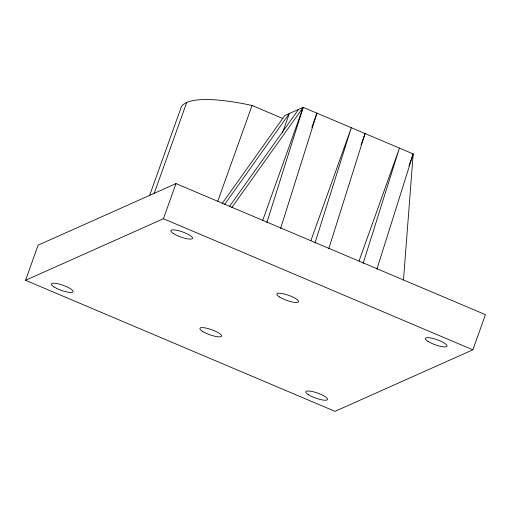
<?xml version="1.0" encoding="UTF-8"?>
<svg xmlns="http://www.w3.org/2000/svg" width="511" height="511" viewBox="0 0 511 511"><rect width="100%" height="100%" fill="white"/><g stroke="black" fill="none" stroke-linecap="round" stroke-linejoin="round"><path stroke-width="0.77" d="M403.479 279.9L413.207 153.932L303.183 107.329L284.799 115.537L222.176 203.499M266.851 222.624L303.183 107.329L231.809 207.581M280.609 228.449L316.935 113.155L311.844 127.367M314.987 243.012L351.319 127.718L310.867 240.707M328.745 248.838L365.071 133.543L361.053 144.766M363.123 263.401L399.455 148.107L359.003 261.095M376.882 269.227L413.207 153.932L408.921 165.903M25.55 280.284L38.127 245.159L176.001 183.596L485.45 314.674L472.873 349.805L334.999 411.361L25.55 280.284L163.424 218.727L176.001 183.596M149.493 195.79L180.575 108.99A129.347 30.194 19.7 0 1 252.051 105.477L282.775 118.495M154.041 193.771L186.726 102.481M217.756 201.257L252.051 105.477M282.43 132.937L289.398 113.48L224.47 204.681M262.731 220.318L303.183 107.329M229.516 206.399L298.59 109.38M163.424 218.727L472.873 349.805M279.562 297.006A11.51 2.689 19.7 0 0 298.015 302.231A11.51 2.689 19.7 0 0 285.528 294.342A11.51 2.689 19.7 0 0 279.562 297.006M202.58 331.377A11.51 2.689 19.7 0 0 221.033 336.602A11.51 2.689 19.7 0 0 208.545 328.714A11.51 2.689 19.7 0 0 202.58 331.377M54.109 286.984A11.51 2.689 19.7 0 0 72.562 292.203A11.51 2.689 19.7 0 0 60.074 284.314A11.51 2.689 19.7 0 0 54.109 286.984M173.599 233.629A11.51 2.689 19.7 0 0 192.053 238.848A11.51 2.689 19.7 0 0 179.565 230.966A11.51 2.689 19.7 0 0 173.599 233.629M428.033 341.405A11.51 2.689 19.7 0 0 446.486 346.624A11.51 2.689 19.7 0 0 434.005 338.742A11.51 2.689 19.7 0 0 428.033 341.405M308.542 394.76A11.51 2.689 19.7 0 0 326.995 399.979A11.51 2.689 19.7 0 0 314.508 392.09A11.51 2.689 19.7 0 0 308.542 394.76"/></g></svg>
